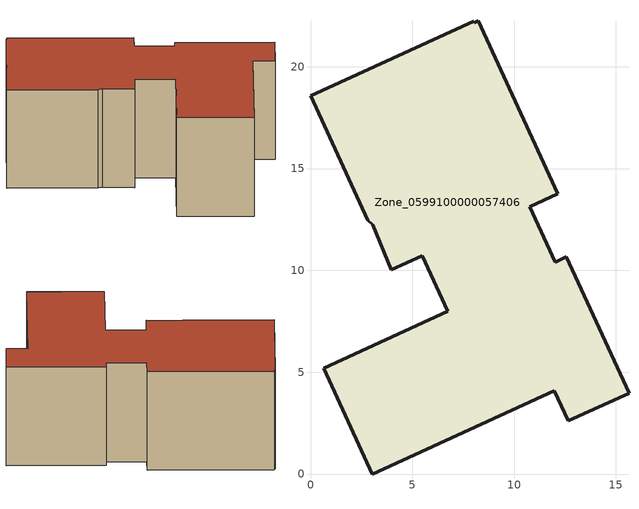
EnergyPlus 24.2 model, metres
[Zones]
Zone_0599100000057406
 floor ground (C_G): 3.97,10.03 3.05,12.24 2.82,12.47 0,18.58 8.01,22.22 8.04,22.16 8.23,22.25 12.14,13.76 10.77,13.13 12.02,10.41 12.56,10.66 15.64,3.98 12.65,2.61 11.96,4.1 3.04,0 0.65,5.19 6.74,7.99 5.49,10.73 z0
 wall outside (C_F): 0,18.58 2.82,12.47 3.05,12.24 3.97,10.03 5.49,10.73 6.74,7.99 0.65,5.19 3.04,0 11.96,4.1 12.65,2.61 15.64,3.98 12.56,10.66 12.02,10.41 10.77,13.13 12.14,13.76 8.23,22.25 8.04,22.16 8.01,22.22 0,18.58 z0:8
 roof outside (C_R): 3.05,12.24 3.97,10.03 5.49,10.73 6.74,7.99 0.65,5.19 3.04,0 11.96,4.1 12.65,2.61 15.64,3.98 12.56,10.66 12.02,10.41 10.77,13.13 12.14,13.76 8.23,22.25 8.04,22.16 8.01,22.22 0,18.58 2.82,12.47 z8
[BUILDING]
Pand.0599100000057406: North Axis=0; Terrain=City; Loads Convergence Tolerance Value=0.04; Temperature Convergence Tolerance Value=0.4; Solar Distribution=FullExterior; Maximum Number of Warmup Days=25; Minimum Number of Warmup Days=1
[Site:Location]
Rotterdam.The.Hague.AP_ZH_NLD Design_Conditions: Latitude=51.96; Longitude=4.45; Time Zone=1; Elevation=-4.5
[SITE:GROUNDTEMPERATURE:BUILDINGSURFACE]
18, 18, 18, 18, 18, 18, 18, 18, 18, 18, 18, 18
[MATERIAL] Thermal Absorptance=0.9; Solar Absorptance=0.7; Visible Absorptance=0.7
Name | Roughness | Thickness | Conductivity | Density | Specific Heat
G.D.1965 | MediumSmooth | 0.15 | 1 | 540 | 1210
F.D.1965 | Rough | 0.3 | 0.857143 | 1920 | 840
R.D.1965 | MediumRough | 0.2 | 0.08 | 1500 | 1000
[CONSTRUCTION]
C_G: G.D.1965
C_F: F.D.1965
C_R: R.D.1965
[ZONE]
Zone_0599100000057406: Type=1; Multiplier=1; Ceiling Height=Autocalculate; Volume=Autocalculate; Floor Area=autocalculate; Part of Total Floor Area=Yes
[ZONEINFILTRATION:DESIGNFLOWRATE]
Infil_Zone_0599100000057406: Zone or ZoneList or Space or SpaceList=Zone_0599100000057406; Schedule=AlwaysOn; Design Flow Rate Calculation Method=Flow/Area; Flow Rate per Floor Area=0.0042; Constant Term Coefficient=1; Temperature Term Coefficient=0; Velocity Term Coefficient=0; Velocity Squared Term Coefficient=0
[HVACTEMPLATE:ZONE:IDEALLOADSAIRSYSTEM]
Zone_0599100000057406: Maximum Heating Supply Air Temperature=50; Minimum Cooling Supply Air Temperature=13; Maximum Heating Supply Air Humidity Ratio=0.0156; Minimum Cooling Supply Air Humidity Ratio=0.0077; Heating Limit=NoLimit; Cooling Limit=NoLimit; Dehumidification Control Type=ConstantSensibleHeatRatio; Cooling Sensible Heat Ratio=0.7; Dehumidification Setpoint=60; Humidification Control Type=None; Humidification Setpoint=30; Outdoor Air Method=None; Outdoor Air Flow Rate per Person=0.00944; Outdoor Air Flow Rate per Zone Floor Area=0; Outdoor Air Flow Rate per Zone=0; Demand Controlled Ventilation Type=None; Outdoor Air Economizer Type=NoEconomizer; Heat Recovery Type=None; Sensible Heat Recovery Effectiveness=0.7; Latent Heat Recovery Effectiveness=0.65
[ZONECONTROL:THERMOSTAT]
ThermostatControl_Zone_0599100000057406: Zone or ZoneList=Zone_0599100000057406; Control Type Schedule=DualSetpointControlType; Control 1=Thermostat_Zone_0599100000057406; Temperature Difference Between Cutout And Setpoint=0
[THERMOSTATSETPOINT:DUALSETPOINT]
Thermostat_Zone_0599100000057406: Heating Setpoint Temperature Schedule=HeatingSetpoint_Zone_0599100000057406; Cooling Setpoint Temperature Schedule=CoolingSetpoint_Zone_0599100000057406
[SCHEDULE:COMPACT]
HeatingSetpoint_Zone_0599100000057406: Through: 12/31, For: AllDays, Until: 24:00, 21
CoolingSetpoint_Zone_0599100000057406: Through: 12/31, For: AllDays, Until: 24:00, 24
DualSetpointControlType: Through: 12/31, For: AllDays, Until: 24:00, 4
AlwaysOn: Through: 12/31, For: AllDays, Until: 24:00, 1
